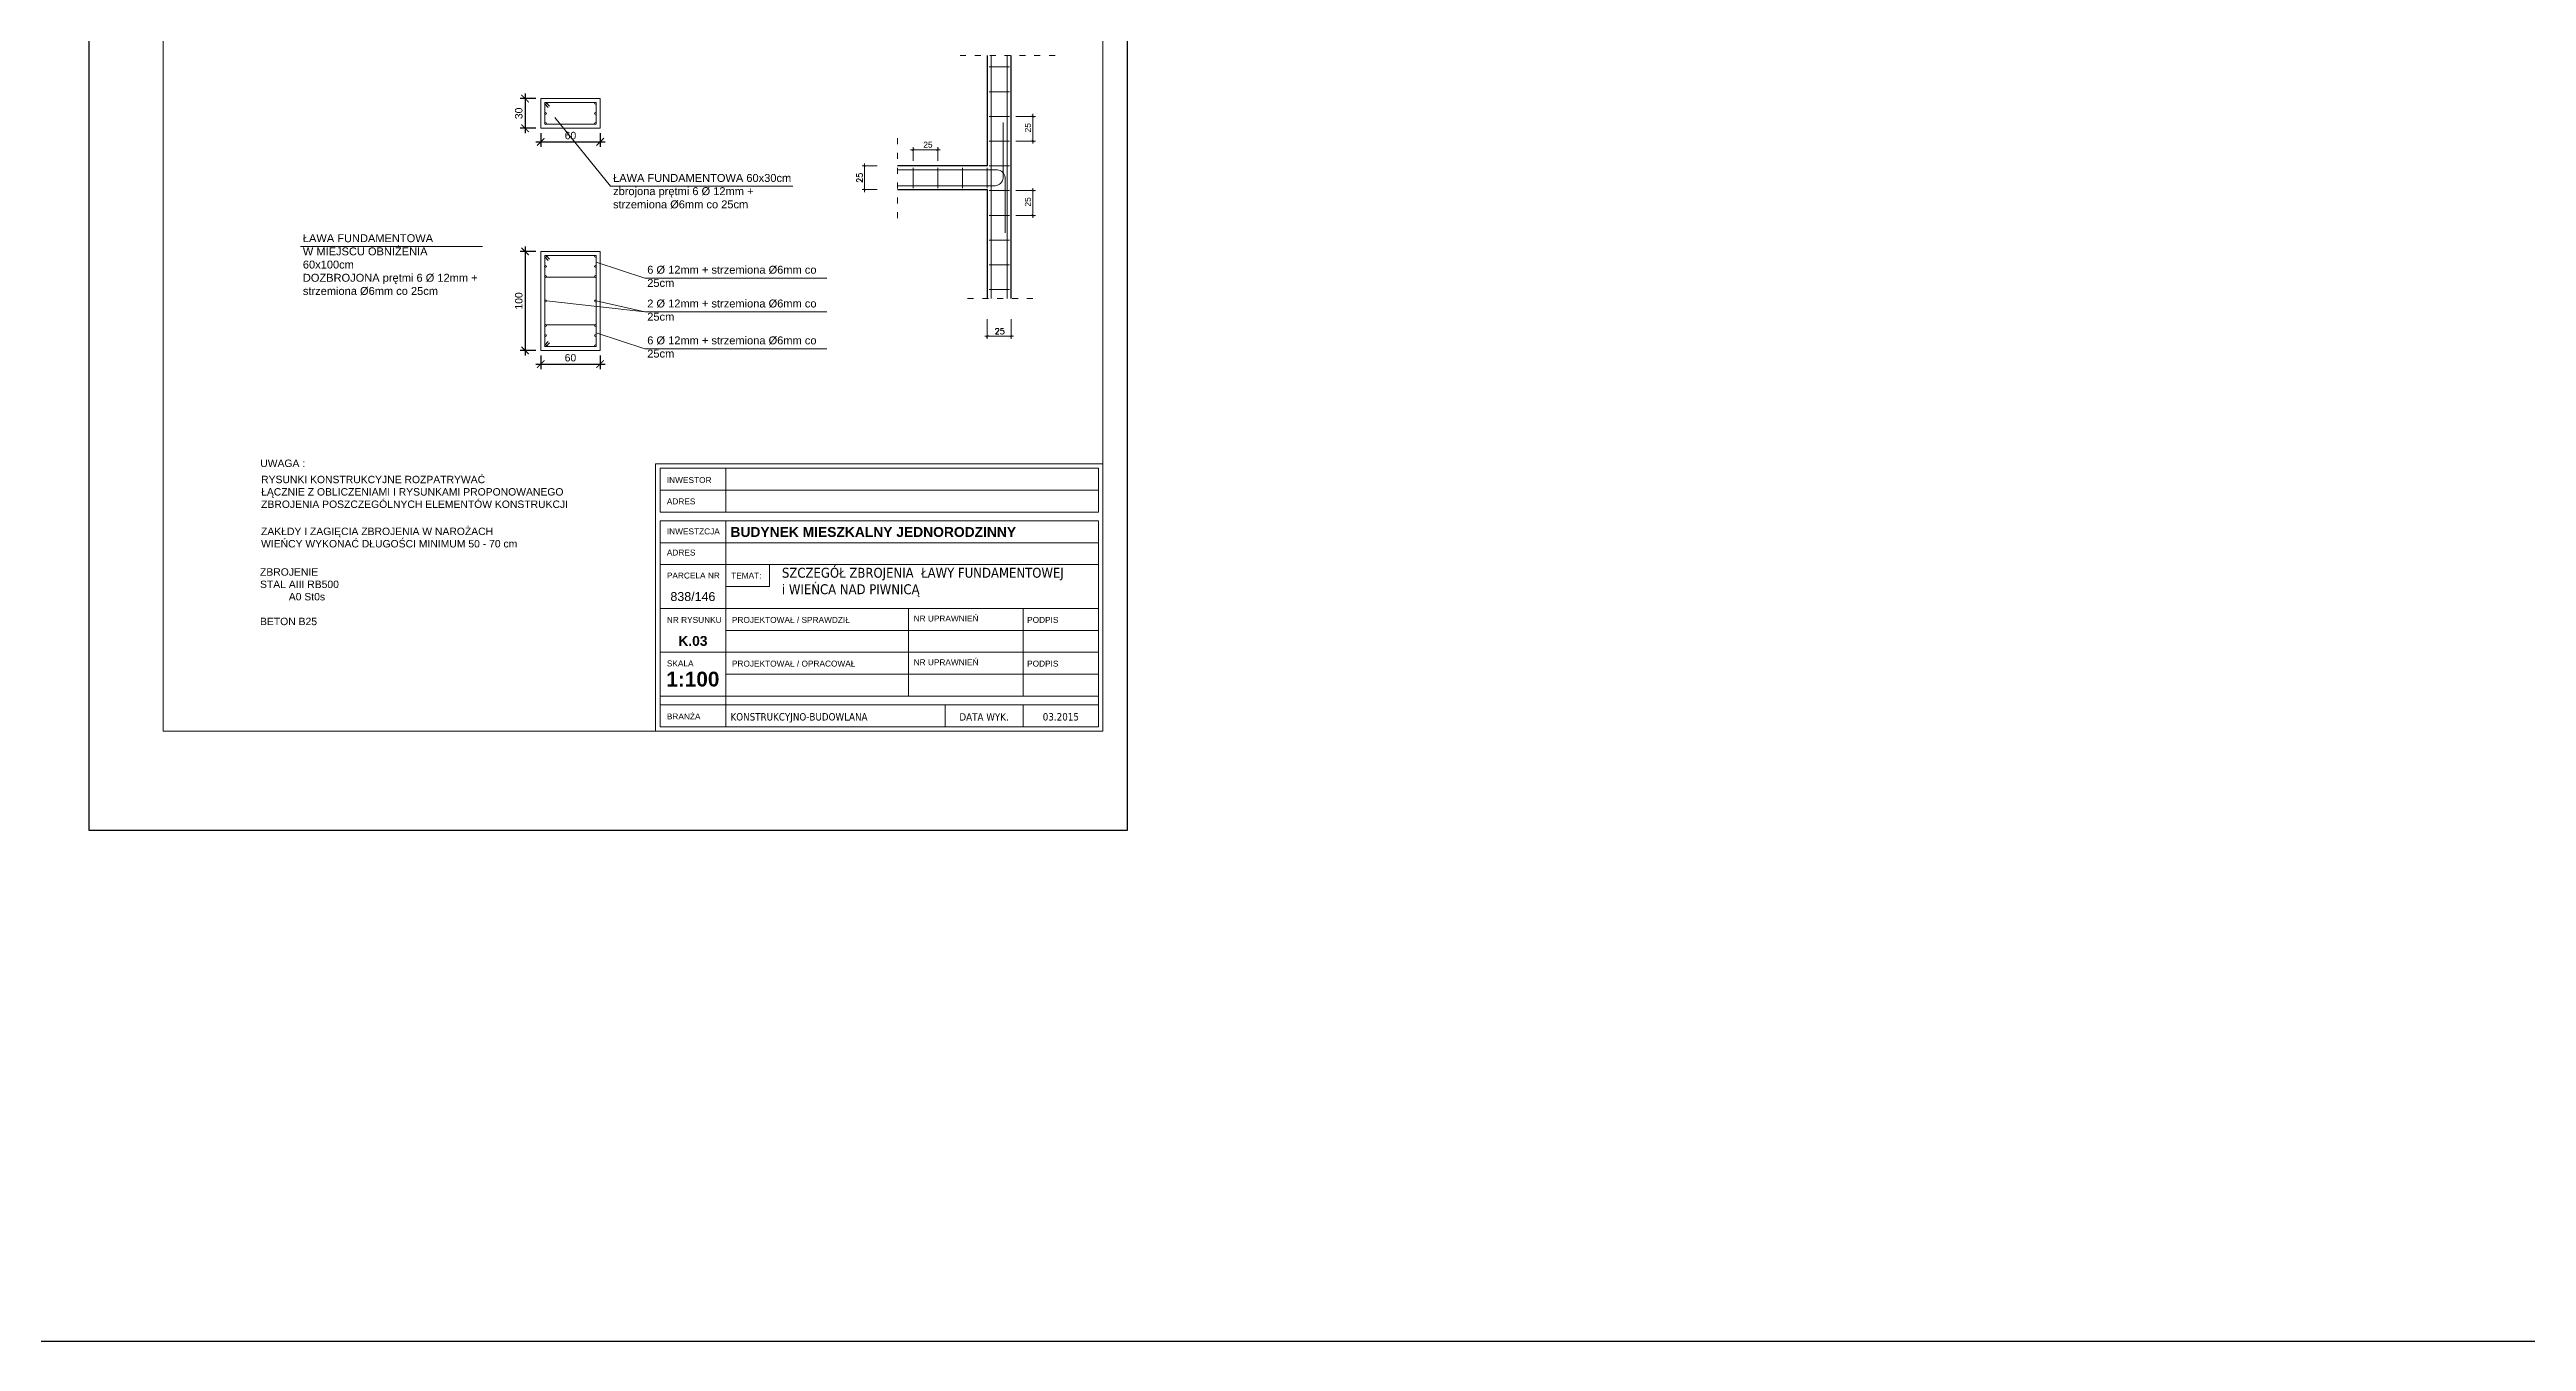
# Model space of a CAD drawing. Header units: millimetres. Extents: x 4647 to 73915, y -13612 to -8141.
# Drawn here: x 16304 to 21311, y -13612 to -11000 of the extents above; entities that cross this region are included whole.
import ezdxf

# ---------------------------------------------------------------- set-up
doc = ezdxf.new("R2010")
doc.units = ezdxf.units.MM
doc.linetypes.add('ACAD_ISO03W100', pattern=[30, 12, -18])
for name, color, linetype, lineweight in [('a_opisy', 252, 'Continuous', 9), ('Cienka', 1, 'Continuous', 15), ('OPIS', 40, 'Continuous', 5), ('Opisy - Tekst_Nr_Pióra__1', 7, 'Continuous', 13), ('Opisy - Tekst_Nr_Pióra__7', 7, 'Continuous', 35), ('RZUTNIA', 1, 'Continuous', 9), ('stal', 30, 'Continuous', 20), ('Wymiarowanie', 40, 'Continuous', 15), ('żelbet', 66, 'ACAD_ISO03W100', 30)]:
    doc.layers.add(name, color=color, linetype=linetype, lineweight=lineweight)
doc.layers.add('Opisy - Tekst_Nr_Pióra__2', color=7, linetype='Continuous', lineweight=15, true_color=0x7f7f7f)
doc.styles.add('GENERATED_STYLE_1', font='arialbd.ttf')
doc.styles.add('GENERATED_STYLE_2', font='tahoma.ttf')
doc.styles.add('GENERATED_STYLE_3', font='arial.ttf')
doc.styles.add('GENERATED_STYLE_4', font='arial.ttf')
doc.styles.add('skm', font='arial.ttf')
doc.styles.get("Standard").update_dxf_attribs({"font": 'arial.ttf'})
doc.dimstyles.new('50', dxfattribs={"dimtxt": 15, "dimasz": 15, "dimexe": 10, "dimexo": 10, "dimgap": 5, "dimtad": 1, "dimdec": 0, "dimlfac": 0.5, "dimzin": 0, "dimtxsty": 'Standard', "dimblk": 'ARCHTICK', "dimcen": 10, "dimdle": 10, "dimadec": 0, "dimazin": 0, "dimtfac": 1, "dimtdec": 0, "dimtofl": 0, "dimtmove": 0, "dimatfit": 3, "dimfxl": 1, "dimtolj": 1, "dimtzin": 0, "dimarcsym": 0})
doc.dimstyles.new('Kopia STANDARD', dxfattribs={"dimtxt": 12, "dimasz": 5, "dimexe": 5, "dimexo": 10, "dimgap": 4, "dimtad": 1, "dimdec": 0, "dimlfac": 0.5, "dimzin": 0, "dimdsep": 46, "dimtxsty": 'Standard', "dimblk": 'ARCHTICK', "dimcen": 5, "dimdle": 5, "dimclrd": 5, "dimclre": 5, "dimclrt": 5, "dimadec": 0, "dimazin": 0, "dimtfac": 1, "dimtdec": 0, "dimtofl": 0, "dimtmove": 0, "dimatfit": 3, "dimfxl": 1, "dimtolj": 1, "dimtzin": 0, "dimlwd": 5, "dimlwe": 5, "dimarcsym": 0})

# ---------------------------------------------------------------- blocks, each defined once
blk = doc.blocks.new('_ArchTick')
at = {"color": 0, "linetype": 'ByBlock', "const_width": 0.15}
blk.add_lwpolyline([(-0.5, -0.5), (0.5, 0.5)], dxfattribs=at)
blk = doc.blocks.new('*D544')
at = {"layer": 'DEFPOINTS', "color": 0, "transparency": 16777216}
for p in [(17297.2, -11158.8), (17417.2, -11158.8), (17417.2, -11186.4)]:
    blk.add_point(p, dxfattribs=at)
at = {"layer": 'Wymiarowanie', "color": 0, "lineweight": -2, "transparency": 16777216}
for p, q in [((17287.2, -11186.4), (17427.2, -11186.4)), ((17297.2, -11168.8), (17297.2, -11196.4)), ((17417.2, -11168.8), (17417.2, -11196.4))]:
    blk.add_line(p, q, dxfattribs=at)
at = {"layer": 'Wymiarowanie', "color": 0, "lineweight": -2, "transparency": 16777216, "xscale": 15, "yscale": 15, "zscale": 15, "rotation": 180}
blk.add_blockref('_ArchTick', (17297.2, -11186.4), dxfattribs=at)
at = {"layer": 'Wymiarowanie', "color": 0, "lineweight": -2, "transparency": 16777216, "xscale": 15, "yscale": 15, "zscale": 15}
blk.add_blockref('_ArchTick', (17417.2, -11186.4), dxfattribs=at)
at = {"layer": 'Wymiarowanie', "color": 0, "transparency": 16777216, "insert": (17357.2, -11173.7), "char_height": 15, "attachment_point": 5}
blk.add_mtext('\\A1;60', dxfattribs=at)
blk = doc.blocks.new('*D545')
at = {"layer": 'DEFPOINTS', "color": 0, "transparency": 16777216}
for p in [(17297.2, -11098.8), (17265.4, -11158.8), (17297.2, -11158.8)]:
    blk.add_point(p, dxfattribs=at)
at = {"layer": 'Wymiarowanie', "color": 0, "lineweight": -2, "transparency": 16777216}
for p, q in [((17287.2, -11098.8), (17255.4, -11098.8)), ((17265.4, -11088.8), (17265.4, -11168.8)), ((17287.2, -11158.8), (17255.4, -11158.8))]:
    blk.add_line(p, q, dxfattribs=at)
at = {"layer": 'Wymiarowanie', "color": 0, "lineweight": -2, "transparency": 16777216, "xscale": 15, "yscale": 15, "zscale": 15}
for p, rotation in [((17265.4, -11098.8), 90), ((17265.4, -11158.8), 270)]:
    blk.add_blockref('_ArchTick', p, dxfattribs=dict(at, rotation=rotation))
at = {"layer": 'Wymiarowanie', "color": 0, "transparency": 16777216, "insert": (17252.8, -11128.8), "char_height": 15, "attachment_point": 5, "rotation": 90}
blk.add_mtext('\\A1;30', dxfattribs=at)
blk = doc.blocks.new('*D550')
at = {"color": 5, "linetype": 'Continuous', "lineweight": 5, "transparency": 16777216}
for p, q in [((18257.9, -11135), (18297.2, -11135)), ((18292.2, -11130), (18292.2, -11190)), ((18257.9, -11185), (18297.2, -11185))]:
    blk.add_line(p, q, dxfattribs=at)
at = {"layer": 'DEFPOINTS', "color": 0, "linetype": 'Continuous', "transparency": 16777216}
for p in [(18247.9, -11135), (18247.9, -11185), (18292.2, -11185)]:
    blk.add_point(p, dxfattribs=at)
at = {"color": 5, "linetype": 'Continuous', "lineweight": 5, "transparency": 16777216, "xscale": 5, "yscale": 5, "zscale": 5}
for p, rotation in [((18292.2, -11135), 90), ((18292.2, -11185), 270)]:
    blk.add_blockref('_ArchTick', p, dxfattribs=dict(at, rotation=rotation))
at = {"color": 5, "linetype": 'Continuous', "transparency": 16777216, "insert": (18282, -11157.8), "char_height": 12, "attachment_point": 5, "rotation": 90}
blk.add_mtext('\\A1;25', dxfattribs=at)
blk = doc.blocks.new('*D551')
at = {"color": 5, "linetype": 'Continuous', "lineweight": 5, "transparency": 16777216}
for p, q in [((18199.9, -11545), (18199.9, -11584.4)), ((18247.9, -11545), (18247.9, -11584.4)), ((18194.9, -11579.4), (18252.9, -11579.4))]:
    blk.add_line(p, q, dxfattribs=at)
at = {"layer": 'DEFPOINTS', "color": 0, "linetype": 'Continuous', "transparency": 16777216}
for p in [(18199.9, -11535), (18247.9, -11535), (18247.9, -11579.4)]:
    blk.add_point(p, dxfattribs=at)
at = {"color": 5, "linetype": 'Continuous', "lineweight": 5, "transparency": 16777216, "xscale": 5, "yscale": 5, "zscale": 5, "rotation": 180}
blk.add_blockref('_ArchTick', (18199.9, -11579.4), dxfattribs=at)
at = {"color": 5, "linetype": 'Continuous', "lineweight": 5, "transparency": 16777216, "xscale": 5, "yscale": 5, "zscale": 5}
blk.add_blockref('_ArchTick', (18247.9, -11579.4), dxfattribs=at)
at = {"color": 5, "linetype": 'Continuous', "transparency": 16777216, "insert": (18225, -11569.4), "char_height": 12, "attachment_point": 5}
blk.add_mtext('\\A1;\\ftxt.shx,BIGFONT.SHX;25', dxfattribs=at)
blk = doc.blocks.new('*D553')
at = {"color": 5, "linetype": 'Continuous', "lineweight": 5, "transparency": 16777216}
for p, q in [((17977, -11235), (17946.8, -11235)), ((17951.8, -11230), (17951.8, -11288)), ((17977, -11283), (17946.8, -11283))]:
    blk.add_line(p, q, dxfattribs=at)
at = {"layer": 'DEFPOINTS', "color": 0, "linetype": 'Continuous', "transparency": 16777216}
for p in [(17987, -11235), (17951.8, -11283), (17987, -11283)]:
    blk.add_point(p, dxfattribs=at)
at = {"color": 5, "linetype": 'Continuous', "lineweight": 5, "transparency": 16777216, "xscale": 5, "yscale": 5, "zscale": 5}
for p, rotation in [((17951.8, -11235), 90), ((17951.8, -11283), 270)]:
    blk.add_blockref('_ArchTick', p, dxfattribs=dict(at, rotation=rotation))
at = {"color": 5, "linetype": 'Continuous', "transparency": 16777216, "insert": (17941.8, -11259), "char_height": 12, "attachment_point": 5, "rotation": 90}
blk.add_mtext('\\A1;\\ftxt.shx,BIGFONT.SHX;25', dxfattribs=at)
blk = doc.blocks.new('*D554')
at = {"color": 5, "linetype": 'Continuous', "lineweight": 5, "transparency": 16777216}
for p, q in [((18044.9, -11202.3), (18104.9, -11202.3)), ((18049.9, -11225), (18049.9, -11197.3)), ((18099.9, -11225), (18099.9, -11197.3))]:
    blk.add_line(p, q, dxfattribs=at)
at = {"layer": 'DEFPOINTS', "color": 0, "linetype": 'Continuous', "transparency": 16777216}
for p in [(18099.9, -11202.3), (18049.9, -11235), (18099.9, -11235)]:
    blk.add_point(p, dxfattribs=at)
at = {"color": 5, "linetype": 'Continuous', "lineweight": 5, "transparency": 16777216, "xscale": 5, "yscale": 5, "zscale": 5, "rotation": 180}
blk.add_blockref('_ArchTick', (18049.9, -11202.3), dxfattribs=at)
at = {"color": 5, "linetype": 'Continuous', "lineweight": 5, "transparency": 16777216, "xscale": 5, "yscale": 5, "zscale": 5}
blk.add_blockref('_ArchTick', (18099.9, -11202.3), dxfattribs=at)
at = {"color": 5, "linetype": 'Continuous', "transparency": 16777216, "insert": (18079.9, -11192.2), "char_height": 12, "attachment_point": 5}
blk.add_mtext('\\A1;25', dxfattribs=at)
blk = doc.blocks.new('*D555')
at = {"color": 5, "linetype": 'Continuous', "lineweight": 5, "transparency": 16777216}
for p, q in [((18257.9, -11285), (18297.2, -11285)), ((18292.2, -11280), (18292.2, -11340)), ((18257.9, -11335), (18297.2, -11335))]:
    blk.add_line(p, q, dxfattribs=at)
at = {"layer": 'DEFPOINTS', "color": 0, "linetype": 'Continuous', "transparency": 16777216}
for p in [(18247.9, -11285), (18247.9, -11335), (18292.2, -11335)]:
    blk.add_point(p, dxfattribs=at)
at = {"color": 5, "linetype": 'Continuous', "lineweight": 5, "transparency": 16777216, "xscale": 5, "yscale": 5, "zscale": 5}
for p, rotation in [((18292.2, -11285), 90), ((18292.2, -11335), 270)]:
    blk.add_blockref('_ArchTick', p, dxfattribs=dict(at, rotation=rotation))
at = {"color": 5, "linetype": 'Continuous', "transparency": 16777216, "insert": (18282, -11307.8), "char_height": 12, "attachment_point": 5, "rotation": 90}
blk.add_mtext('\\A1;25', dxfattribs=at)
blk = doc.blocks.new('*D899')
at = {"layer": 'DEFPOINTS', "color": 0, "transparency": 16777216}
for p in [(17297.2, -11608), (17417.2, -11608), (17417.2, -11635.6)]:
    blk.add_point(p, dxfattribs=at)
at = {"layer": 'Wymiarowanie', "color": 0, "lineweight": -2, "transparency": 16777216}
for p, q in [((17287.2, -11635.6), (17427.2, -11635.6)), ((17297.2, -11618), (17297.2, -11645.6)), ((17417.2, -11618), (17417.2, -11645.6))]:
    blk.add_line(p, q, dxfattribs=at)
at = {"layer": 'Wymiarowanie', "color": 0, "lineweight": -2, "transparency": 16777216, "xscale": 15, "yscale": 15, "zscale": 15, "rotation": 180}
blk.add_blockref('_ArchTick', (17297.2, -11635.6), dxfattribs=at)
at = {"layer": 'Wymiarowanie', "color": 0, "lineweight": -2, "transparency": 16777216, "xscale": 15, "yscale": 15, "zscale": 15}
blk.add_blockref('_ArchTick', (17417.2, -11635.6), dxfattribs=at)
at = {"layer": 'Wymiarowanie', "color": 0, "transparency": 16777216, "insert": (17357.2, -11622.9), "char_height": 15, "attachment_point": 5}
blk.add_mtext('\\A1;60', dxfattribs=at)
blk = doc.blocks.new('*D900')
at = {"layer": 'DEFPOINTS', "color": 0, "transparency": 16777216}
for p in [(17297.2, -11408), (17265.4, -11608), (17297.2, -11608)]:
    blk.add_point(p, dxfattribs=at)
at = {"layer": 'Wymiarowanie', "color": 0, "lineweight": -2, "transparency": 16777216}
for p, q in [((17287.2, -11408), (17255.4, -11408)), ((17265.4, -11398), (17265.4, -11618)), ((17287.2, -11608), (17255.4, -11608))]:
    blk.add_line(p, q, dxfattribs=at)
at = {"layer": 'Wymiarowanie', "color": 0, "lineweight": -2, "transparency": 16777216, "xscale": 15, "yscale": 15, "zscale": 15}
for p, rotation in [((17265.4, -11408), 90), ((17265.4, -11608), 270)]:
    blk.add_blockref('_ArchTick', p, dxfattribs=dict(at, rotation=rotation))
at = {"layer": 'Wymiarowanie', "color": 0, "transparency": 16777216, "insert": (17252.8, -11508), "char_height": 15, "attachment_point": 5, "rotation": 90}
blk.add_mtext('\\A1;100', dxfattribs=at)

msp = doc.modelspace()

# ---------------------------------------------------------------- linework, layer by layer
at = {"color": 1}
msp.add_lwpolyline([(4647.06, -8140.89), (73914.72, -8140.89), (73914.72, -13611.6), (4647.06, -13611.6)], close=True, dxfattribs=at)
msp.add_lwpolyline([(16383.57, -12577.97), (18483.57, -12577.97), (18483.57, -9607.97), (16383.57, -9607.97)], close=True)
at = {"layer": 'Cienka'}
for p, q in [((17417.21, -11098.84), (17297.21, -11098.84)), ((17297.21, -11098.84), (17297.21, -11158.84)), ((17417.21, -11158.84), (17417.21, -11098.84)), ((17297.21, -11158.84), (17417.21, -11158.84)), ((17417.21, -11408.04), (17297.21, -11408.04)), ((17297.21, -11408.04), (17297.21, -11608.04)), ((17417.21, -11608.04), (17417.21, -11408.04)), ((17297.21, -11608.04), (17417.21, -11608.04))]:
    msp.add_line(p, q, dxfattribs=at)
at = {"layer": 'OPIS'}
for p, q in [((17325.64, -11136.9), (17438.38, -11276.16)), ((17806.49, -11276.16), (17438.38, -11276.16)), ((17179.37, -11397.92), (16811.25, -11397.92)), ((17409.21, -11429.38), (17507.46, -11461.67)), ((17875.58, -11461.67), (17507.46, -11461.67)), ((17308.56, -11508.04), (17507.46, -11529.95)), ((17409.21, -11508.04), (17507.46, -11529.95)), ((17875.58, -11529.95), (17507.46, -11529.95)), ((17409.21, -11572.24), (17507.46, -11604.53)), ((17875.58, -11604.53), (17507.46, -11604.53))]:
    msp.add_line(p, q, dxfattribs=at)
at = {"layer": 'Opisy - Tekst_Nr_Pióra__1', "linetype": 'Continuous', "ltscale": 10}
for p, q in [((17671.21, -11846.09), (17671.21, -11934.74)), ((17538.24, -11890.41), (18424.7, -11890.41)), ((17671.21, -11952.46), (17671.21, -12369.1)), ((17538.24, -11996.79), (18424.7, -11996.79)), ((17538.24, -12041.11), (18424.7, -12041.11)), ((17538.24, -12129.76), (18424.7, -12129.76)), ((18040.3, -12129.76), (18040.3, -12307.05)), ((18272.43, -12129.76), (18272.43, -12307.05)), ((17671.21, -12174.08), (18424.7, -12174.08)), ((17538.24, -12218.4), (18424.7, -12218.4)), ((17671.21, -12262.73), (18424.7, -12262.73)), ((17538.24, -12307.05), (18424.7, -12307.05)), ((17538.24, -12324.78), (18424.7, -12324.78)), ((18114.44, -12324.78), (18114.44, -12369.1)), ((18272.43, -12324.78), (18272.43, -12369.1))]:
    msp.add_line(p, q, dxfattribs=at)
at = {"layer": 'Opisy - Tekst_Nr_Pióra__1', "linetype": 'Continuous', "ltscale": 10, "flags": 128}
for points in [[(18433.57, -12377.97), (16533.57, -12377.97), (16533.57, -9657.97), (18433.57, -9657.97)], [(17529.37, -11837.22), (18433.57, -11837.22), (18433.57, -12377.97), (17529.37, -12377.97)], [(18424.7, -11934.74), (17538.24, -11934.74), (17538.24, -11846.09), (18424.7, -11846.09)], [(17538.24, -11952.46), (18424.7, -11952.46), (18424.7, -12369.1), (17538.24, -12369.1)]]:
    msp.add_lwpolyline(points, close=True, dxfattribs=at)
msp.add_lwpolyline([(17671.21, -12085.43), (17759.86, -12085.43), (17759.86, -12041.11)], dxfattribs=at)
at = {"layer": 'RZUTNIA', "linetype": 'ACAD_ISO03W100'}
for p, q in [((18144.82, -11011.78), (18352.19, -11011.78)), ((18018.62, -11178.79), (18018.62, -11342.53)), ((18160.03, -11503.27), (18298.98, -11503.27))]:
    msp.add_line(p, q, dxfattribs=at)
at = {"layer": 'stal'}
for p, q in [((18207.91, -11011.78), (18207.91, -11503.27)), ((18239.91, -11503.27), (18239.91, -11011.78)), ((18203.78, -11034.97), (18245.1, -11034.97)), ((18203.78, -11084.97), (18245.1, -11084.97)), ((18203.78, -11134.97), (18245.1, -11134.97)), ((18231.91, -11259.66), (18231.91, -11147.57)), ((18203.78, -11184.97), (18245.1, -11184.97)), ((18220.08, -11242.97), (18018.62, -11242.97)), ((18049.91, -11238.84), (18049.91, -11280.16)), ((18099.91, -11238.84), (18099.91, -11280.16)), ((18149.91, -11238.84), (18149.91, -11280.16)), ((18199.91, -11238.84), (18199.91, -11280.16)), ((18203.78, -11234.97), (18245.1, -11234.97)), ((18235.91, -11258.28), (18235.91, -11370.36)), ((18018.62, -11274.97), (18216.08, -11274.97)), ((18203.78, -11284.97), (18245.1, -11284.97)), ((18203.78, -11334.97), (18245.1, -11334.97)), ((18203.78, -11384.97), (18245.1, -11384.97)), ((18203.78, -11434.97), (18245.1, -11434.97)), ((18203.78, -11484.97), (18245.1, -11484.97))]:
    msp.add_line(p, q, dxfattribs=at)
at = {"layer": 'stal', "linetype": 'Continuous'}
for p, q in [((17409.21, -11106.84), (17305.21, -11106.84)), ((17305.21, -11106.84), (17305.21, -11150.84)), ((17312.29, -11116.75), (17305.21, -11109.68)), ((17315.03, -11114.04), (17308.05, -11106.88)), ((17409.21, -11150.84), (17409.21, -11106.84)), ((17305.21, -11150.84), (17409.21, -11150.84)), ((17409.21, -11416.04), (17305.21, -11416.04)), ((17305.21, -11416.04), (17305.21, -11460.04)), ((17315.03, -11423.24), (17308.05, -11416.08)), ((17409.21, -11460.04), (17409.21, -11416.04)), ((17312.29, -11425.94), (17305.21, -11418.87)), ((17305.21, -11460.04), (17409.21, -11460.04)), ((17305.21, -11556.04), (17409.21, -11556.04)), ((17305.21, -11600.04), (17305.21, -11556.04)), ((17409.21, -11556.04), (17409.21, -11600.04)), ((17312.29, -11590.13), (17305.21, -11597.21)), ((17409.21, -11600.04), (17305.21, -11600.04)), ((17315.03, -11592.84), (17308.05, -11600))]:
    msp.add_line(p, q, dxfattribs=at)
for points in [[(17305.21, -11556.04), (17305.21, -11460.04)], [(17409.21, -11556.04), (17409.21, -11460.04)]]:
    msp.add_lwpolyline(points, dxfattribs=at)
for centre in [(17306.76, -11108.4), (17407.67, -11108.4), (17306.73, -11128.84), (17306.76, -11149.28), (17407.64, -11128.84), (17407.67, -11149.28), (17306.76, -11417.6), (17407.67, -11417.6), (17306.73, -11438.04), (17306.76, -11458.48), (17407.64, -11438.04), (17407.67, -11458.48), (17306.76, -11508.04), (17407.67, -11508.04), (17306.76, -11557.6), (17407.67, -11557.6), (17306.73, -11578.04), (17306.76, -11598.48), (17407.64, -11578.04), (17407.67, -11598.48)]:
    msp.add_circle(centre, 1.8, dxfattribs=at)
at = {"layer": 'stal'}
for centre, start, end in [((18215.11, -11258.12), 273.3032, 354.78873), ((18219.11, -11259.81), 5.21127, 86.6968)]:
    msp.add_arc(centre, 16.87, start, end, dxfattribs=at)
at = {"layer": 'żelbet', "linetype": 'Continuous'}
for p, q in [((18199.91, -11011.78), (18199.91, -11234.97)), ((18247.91, -11503.27), (18247.91, -11011.78)), ((18199.91, -11234.97), (18018.62, -11234.97)), ((18018.62, -11282.97), (18199.91, -11282.97)), ((18199.91, -11282.97), (18199.91, -11503.27))]:
    msp.add_line(p, q, dxfattribs=at)

# ---------------------------------------------------------------- texts
at = {"layer": 'a_opisy', "char_height": 15, "attachment_point": 1}
for s, insert, width in [('{\\fArial|b0|i0|c238|p34;UWAGA : }', (16730.06, -11828.69), 143.2927), ('{\\fArial|b0|i0|c238|p34;RYSUNKI KONSTRUKCYJNE ROZPATRYWAĆ \\PŁĄCZNIE Z OBLICZENIAMI I RYSUNKAMI PROPONOWANEGO \\PZBROJENIA POSZCZEGÓLNYCH ELEMENTÓW KONSTRUKCJI}', (16731.83, -11861.46), 697.4454), ('ZBROJENIE \\PSTAL AIII RB500 \\P          A0 St0s\\P\\PBETON B25', (16729.6, -12048.4), 319.2534)]:
    msp.add_mtext(s, dxfattribs=dict(at, insert=insert, width=width))
at = {"layer": 'a_opisy', "ltscale": 50, "insert": (17256.73, -11966.32), "char_height": 15, "width": 525.028, "attachment_point": 3}
msp.add_mtext('\\pxql;ZAKŁDY I ZAGIĘCIA ZBROJENIA W NAROŻACH\\PWIEŃCY WYKONAĆ DŁUGOŚCI MINIMUM 50 - 70 cm\\P ', dxfattribs=at)
at = {"layer": 'OPIS', "char_height": 16, "attachment_point": 1, "style": 'skm'}
for s, insert, width in [('\\C2;ŁAWA FUNDAMENTOWA 60x30cm\\Pzbrojona prętmi 6 %%C 12mm + strzemiona %%C6mm co 25cm', (17443.36, -11251.38), 376.6871), ('{\\C2;ŁAWA FUNDAMENTOWA\\PW MIEJSCU OBNIŻENIA\\P60x100cm\\PDOZBROJONA prętmi 6 %%C 12mm + strzemiona %%C6mm co 25cm}', (16816.23, -11373.15), 423.6548), ('{\\C2;6 %%C 12mm + strzemiona %%C6mm co 25cm}', (17512.44, -11436.9), 376.6871), ('{\\C2;2 %%C 12mm + strzemiona %%C6mm co 25cm}', (17512.44, -11505.18), 376.6871), ('{\\C2;6 %%C 12mm + strzemiona %%C6mm co 25cm}', (17512.44, -11579.76), 376.6871)]:
    msp.add_mtext(s, dxfattribs=dict(at, insert=insert, width=width))
at = {"layer": 'Opisy - Tekst_Nr_Pióra__2', "linetype": 'Continuous', "char_height": 12, "attachment_point": 1, "style": 'GENERATED_STYLE_4'}
for s, insert in [('{INWESTOR}', (17552.06, -11864.04)), ('{ADRES}', (17552.06, -11907.26)), ('{ADRES}', (17552.06, -12010.66)), ('{INWESTZCJA}', (17552.06, -11967.92)), ('{PARCELA NR}', (17552.06, -12057.11)), ('{TEMAT:}', (17681.98, -12057.2)), ('{NR RYSUNKU}', (17552.06, -12146.79)), ('{PROJEKTOWAŁ / SPRAWDZIŁ}', (17683.64, -12146.79)), ('{NR UPRAWNIEŃ}', (18050.87, -12144.03)), ('{PODPIS}', (18280.37, -12146.79)), ('{SKALA}', (17552.06, -12234.83)), ('{PROJEKTOWAŁ / OPRACOWAŁ}', (17683.64, -12235.19)), ('{NR UPRAWNIEŃ}', (18050.87, -12232.43)), ('{PODPIS}', (18280.37, -12235.19)), ('{BRANŻA}', (17552.06, -12342.08))]:
    msp.add_mtext(s, dxfattribs=dict(at, insert=insert))
at = {"layer": 'Opisy - Tekst_Nr_Pióra__7', "linetype": 'Continuous'}
for s, insert, char_height, attachment_point, style in [('{BUDYNEK MIESZKALNY JEDNORODZINNY}', (17680.68, -11965.09), 20, 1, 'GENERATED_STYLE_1'), ('{\\fTahoma|b0|i0|c238|p32;\\C70;SZCZEGÓŁ ZBROJENIA  ŁAWY FUNDAMENTOWEJ\\Pi WIEŃCA NAD PIWNICĄ}', (17784.75, -12047.49), 20, 1, 'GENERATED_STYLE_1'), ('{838/146}', (17604.72, -12114.92), 18, 8, 'GENERATED_STYLE_3'), ('K.03', (17604.72, -12205.66), 20, 8, 'GENERATED_STYLE_1'), ('{1:100}', (17604.72, -12287.93), 30, 8, 'GENERATED_STYLE_1'), ('KONSTRUKCYJNO-BUDOWLANA', (17680.71, -12341.23), 15, 1, 'GENERATED_STYLE_2'), ('{DATA WYK.}', (18193.44, -12341.49), 15, 2, 'GENERATED_STYLE_2'), ('{03.2015}', (18348.57, -12341.23), 15, 2, 'GENERATED_STYLE_2')]:
    msp.add_mtext(s, dxfattribs=dict(at, insert=insert, char_height=char_height, attachment_point=attachment_point, style=style))

# ---------------------------------------------------------------- dimensions: what is measured, and where the dimension line sits
at = {"linetype": 'Continuous'}
for base, p1, p2, picture, middle in [((18292.16, -11184.99), (18247.91, -11134.99), (18247.91, -11184.99), '*D550', (18292.16, -11157.75)), ((18292.16, -11334.99), (18247.91, -11284.99), (18247.91, -11334.99), '*D555', (18292.16, -11307.75))]:
    dim = msp.add_linear_dim(base=base, p1=p1, p2=p2, angle=90, dimstyle='Kopia STANDARD', dxfattribs=at)
    dim.commit()
    dim.dimension.update_dxf_attribs({"geometry": picture, "text_midpoint": middle, "dimtype": 160})
dim = msp.add_linear_dim(base=(18099.91, -11202.34), p1=(18049.91, -11234.99), p2=(18099.91, -11234.99), dimstyle='Kopia STANDARD', dxfattribs=at)
dim.commit()
dim.dimension.update_dxf_attribs({"geometry": '*D554', "text_midpoint": (18079.88, -11202.34), "dimtype": 160})
dim = msp.add_linear_dim(base=(17951.78, -11282.99), p1=(17986.95, -11234.99), p2=(17986.95, -11282.99), angle=90, text='\\ftxt.shx,BIGFONT.SHX;25', dimstyle='Kopia STANDARD', dxfattribs=at)
dim.commit()
dim.dimension.update_dxf_attribs({"geometry": '*D553', "text_midpoint": (17941.78, -11258.99)})
dim = msp.add_linear_dim(base=(18247.91, -11579.41), p1=(18199.91, -11534.99), p2=(18247.91, -11534.99), text='\\ftxt.shx,BIGFONT.SHX;25', dimstyle='Kopia STANDARD', dxfattribs=at)
dim.commit()
dim.dimension.update_dxf_attribs({"geometry": '*D551', "text_midpoint": (18224.97, -11579.41), "dimtype": 160})
at = {"layer": 'Wymiarowanie'}
for base, p1, p2, picture, middle in [((17265.43, -11158.84), (17297.21, -11098.84), (17297.21, -11158.84), '*D545', (17252.76, -11128.84)), ((17265.43, -11608.04), (17297.21, -11408.04), (17297.21, -11608.04), '*D900', (17252.77, -11508.04))]:
    dim = msp.add_linear_dim(base=base, p1=p1, p2=p2, angle=90, dimstyle='50', dxfattribs=at)
    dim.commit()
    dim.dimension.update_dxf_attribs({"geometry": picture, "text_midpoint": middle})
for base, p1, p2, picture, middle in [((17417.21, -11186.38), (17297.21, -11158.84), (17417.21, -11158.84), '*D544', (17357.21, -11173.72)), ((17417.21, -11635.58), (17297.21, -11608.04), (17417.21, -11608.04), '*D899', (17357.21, -11622.92))]:
    dim = msp.add_linear_dim(base=base, p1=p1, p2=p2, dimstyle='50', dxfattribs=at)
    dim.commit()
    dim.dimension.update_dxf_attribs({"geometry": picture, "text_midpoint": middle})

doc.saveas('drawing.dxf')
